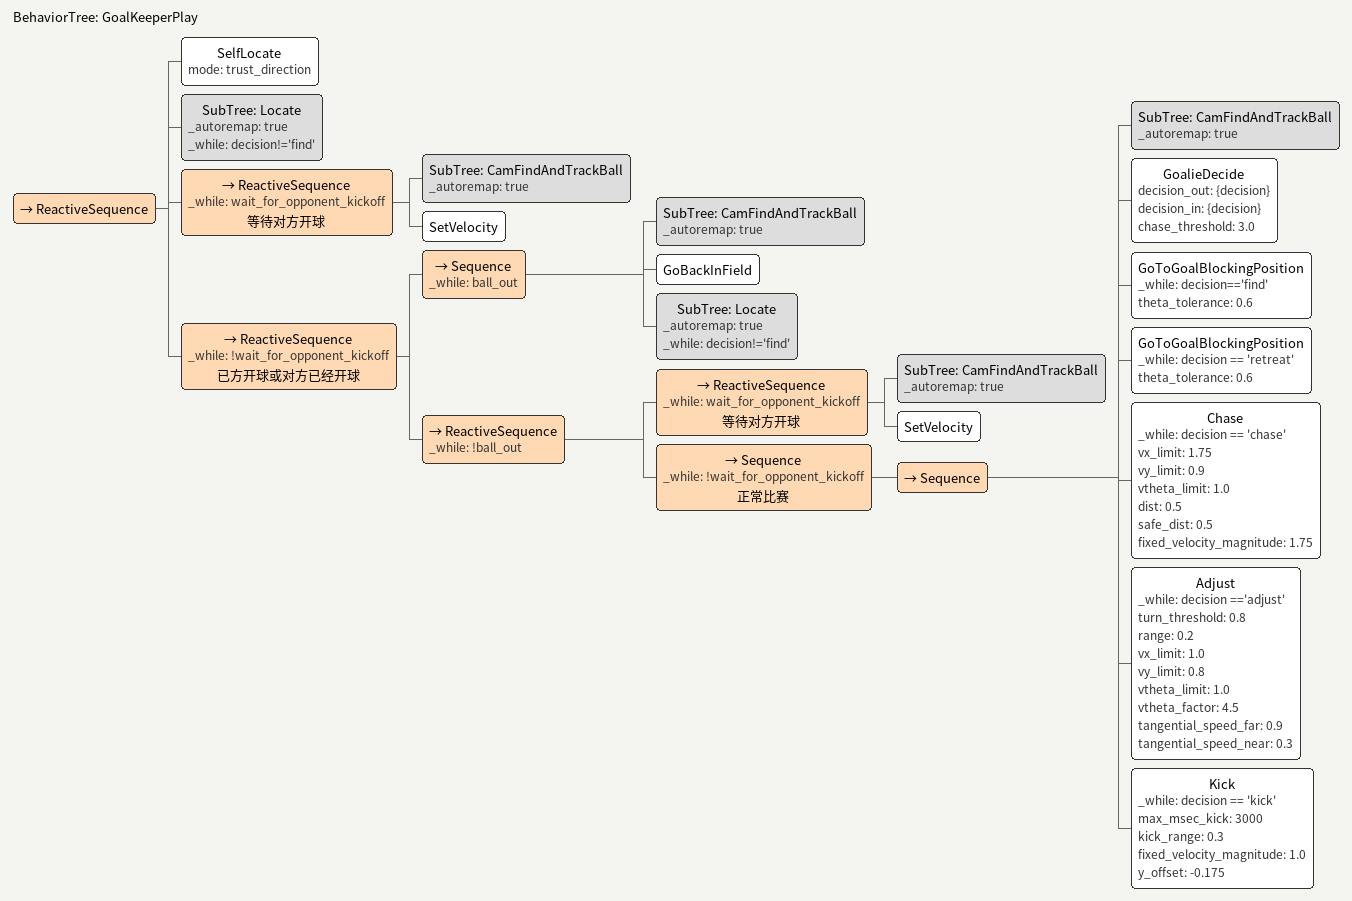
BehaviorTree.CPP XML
<root BTCPP_format="4" >
   <include path="./subtree_cam_find_and_track_ball.xml" />
   <include path="./subtree_find_ball.xml" />
   <include path="./subtree_locate.xml" />
   <BehaviorTree ID="GoalKeeperPlay">
      <ReactiveSequence >
         <SelfLocate mode="trust_direction" />
         <SubTree ID="Locate" _autoremap="true" _while="decision!='find'" />
         <ReactiveSequence _while="wait_for_opponent_kickoff" name="等待对方开球">
            <SubTree ID="CamFindAndTrackBall" _autoremap="true" />
            <SetVelocity />
         </ReactiveSequence>
         <ReactiveSequence _while="!wait_for_opponent_kickoff" name="已方开球或对方已经开球">
            <Sequence _while="ball_out">
               <SubTree ID="CamFindAndTrackBall" _autoremap="true" />
               <GoBackInField />
               <SubTree ID="Locate" _autoremap="true" _while="decision!='find'" />
            </Sequence>
            <ReactiveSequence _while="!ball_out">
               <ReactiveSequence _while="wait_for_opponent_kickoff" name="等待对方开球">
                  <SubTree ID="CamFindAndTrackBall" _autoremap="true" />
                  <SetVelocity />
               </ReactiveSequence>
               <Sequence _while="!wait_for_opponent_kickoff" name="正常比赛">
                  <Sequence>
                     <SubTree ID="CamFindAndTrackBall" _autoremap="true" />
                     <GoalieDecide decision_out="{decision}" decision_in="{decision}" chase_threshold="3.0"/>
                     <GoToGoalBlockingPosition _while="decision=='find'" theta_tolerance="0.6" />
                     <GoToGoalBlockingPosition _while="decision == 'retreat'" theta_tolerance="0.6" />
                     <Chase   _while="decision == 'chase'"  vx_limit="1.75"  vy_limit="0.9"  vtheta_limit="1.0"  dist="0.5" safe_dist="0.5" fixed_velocity_magnitude="1.75" />
                     <Adjust _while="decision =='adjust'" turn_threshold="0.8" range="0.2" vx_limit="1.0" vy_limit="0.8" vtheta_limit="1.0" vtheta_factor="4.5" tangential_speed_far="0.9" tangential_speed_near="0.3" />
                     <Kick _while="decision == 'kick'" max_msec_kick="3000" kick_range="0.3" fixed_velocity_magnitude="1.0" y_offset="-0.175"/>
                  </Sequence>
               </Sequence>
            </ReactiveSequence>
         </ReactiveSequence>
      </ReactiveSequence>
   </BehaviorTree>
</root>
